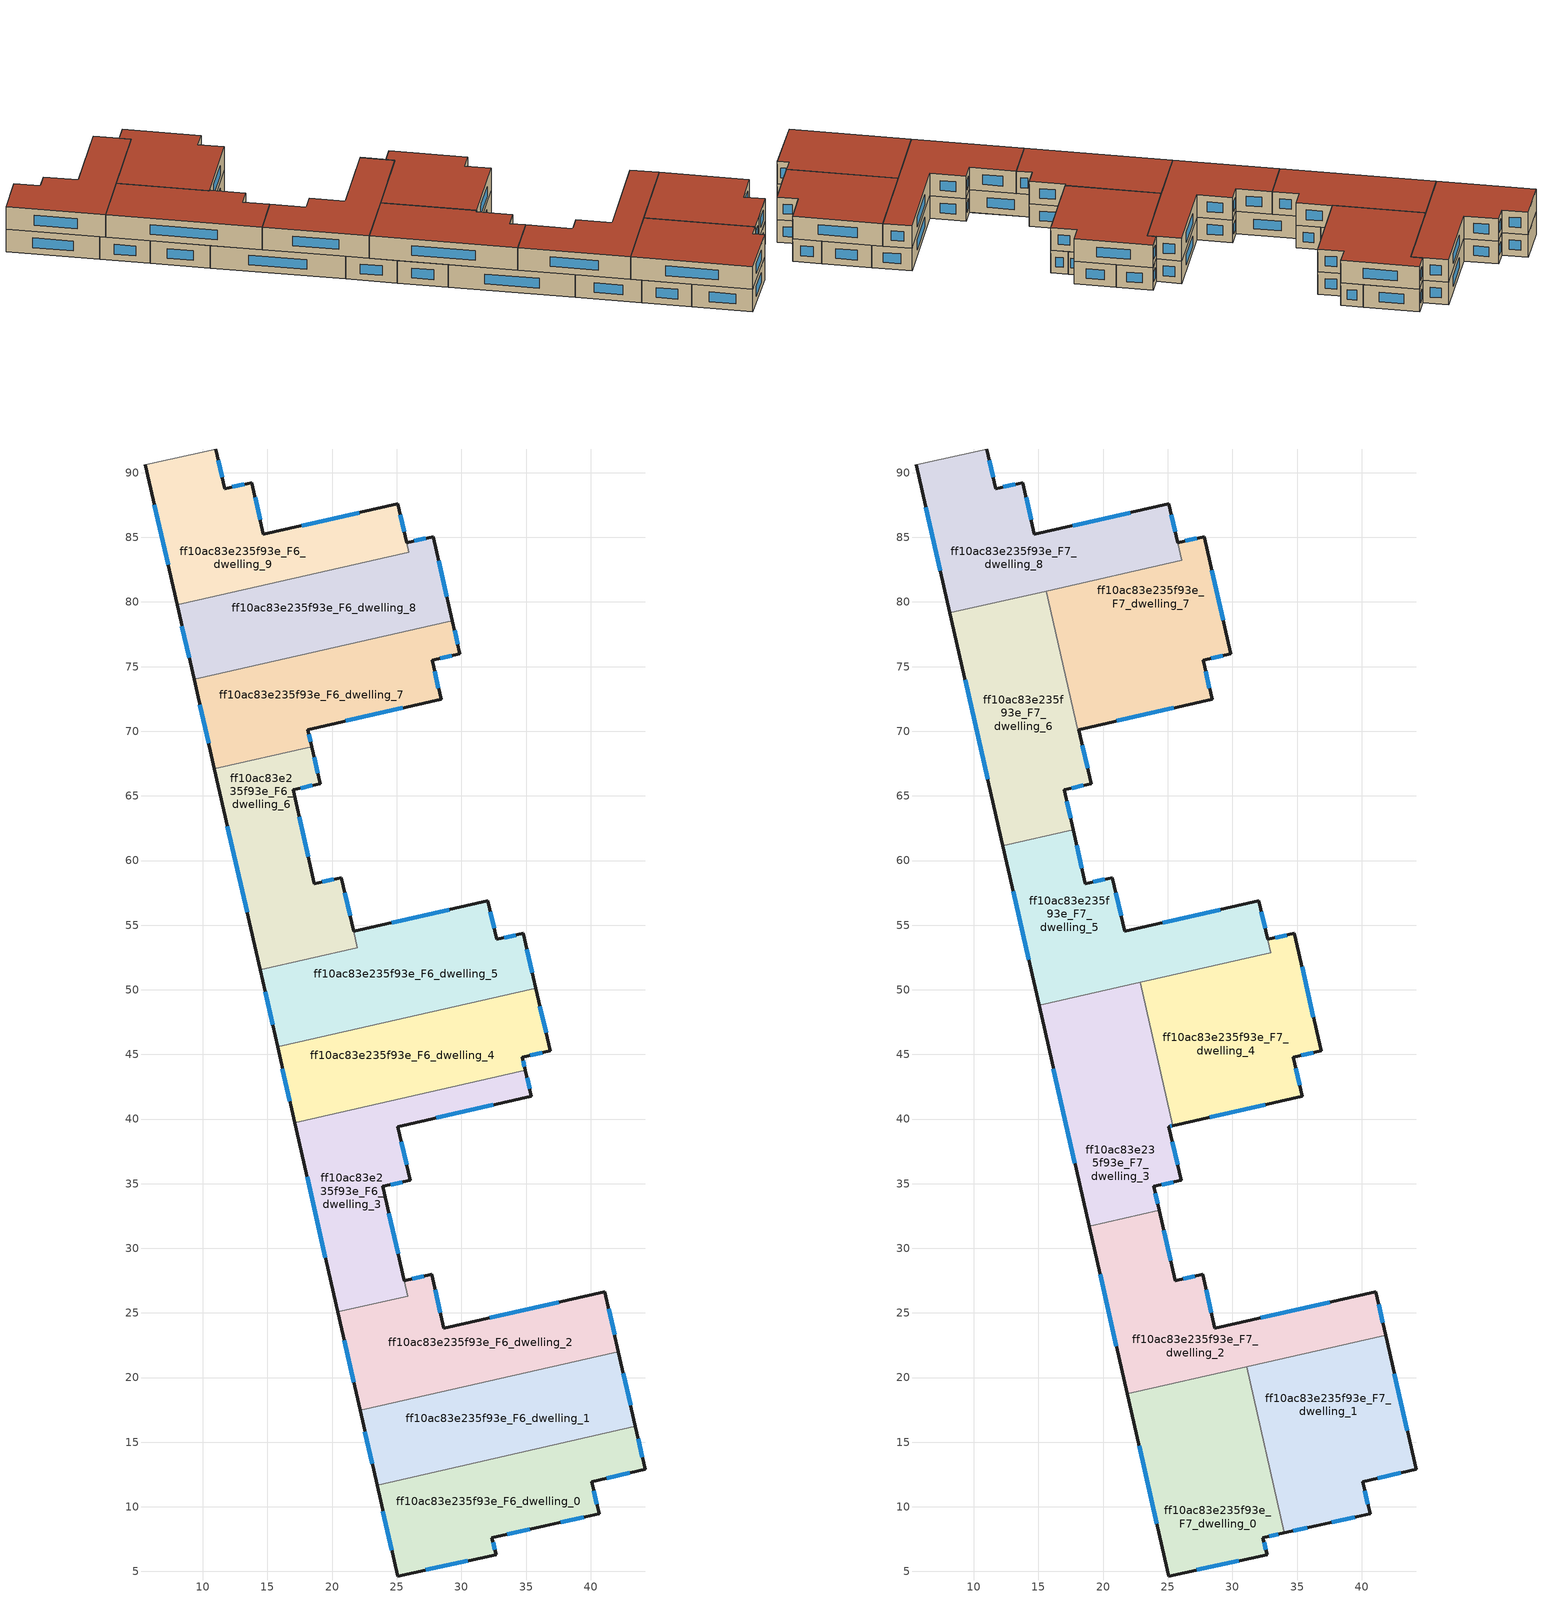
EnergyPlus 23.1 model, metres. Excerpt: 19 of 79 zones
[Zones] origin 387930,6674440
ff10ac83e235f93e_F6_dwelling_0
 floor to ff10ac83e235f93e_F5_dwelling_0 (EU_floor_Construction): 43.46,16.22 44.22,12.91 40.09,11.95 40.65,9.48 36.48,8.54 32.37,7.62 32.68,6.3 25.07,4.65 23.48,11.68 z18
 wall outside (EU_wall_Construction): 23.48,11.68 25.07,4.65 32.68,6.3 32.37,7.62 36.48,8.54 40.65,9.48 40.09,11.95 44.22,12.91 43.46,16.22 z18:21
 wall to ff10ac83e235f93e_F6_dwelling_1 (EU_wall_Construction): 43.46,16.22 23.48,11.68 z18:21
 window (EU_Window_Construction): 37.67,8.81 39.46,9.21 / 33.54,7.88 35.3,8.28 / 32.59,6.68 32.46,7.25 / 27.25,5.12 30.51,5.83 / 23.93,9.68 24.62,6.66 / 44,13.86 43.68,15.28 / 41.27,12.22 43.04,12.63 / 40.49,10.19 40.25,11.24 z18.86:20.14
ff10ac83e235f93e_F6_dwelling_1
 floor to ff10ac83e235f93e_F5_dwelling_1 (EU_floor_Construction): 42.15,21.99 43.46,16.22 23.48,11.68 22.17,17.46 z18
 wall outside (EU_wall_Construction): 43.46,16.22 42.15,21.99 / 22.17,17.46 23.48,11.68 z18:21
 wall to ff10ac83e235f93e_F6_dwelling_2 (EU_wall_Construction): 42.15,21.99 22.17,17.46 z18:21
 window (EU_Window_Construction): 43.09,17.87 42.53,20.35 / 22.54,15.81 23.1,13.33 z18.86:20.14
ff10ac83e235f93e_F6_dwelling_2
 floor to ff10ac83e235f93e_F5_dwelling_2 (EU_floor_Construction): 41.1,26.64 42.15,21.99 22.17,17.46 20.43,25.08 25.85,26.31 25.58,27.5 27.7,27.98 28.64,23.82 z18
 wall outside (EU_wall_Construction): 20.43,25.08 22.17,17.46 / 42.15,21.99 41.1,26.64 28.64,23.82 27.7,27.98 25.58,27.5 z18:21
 wall to ff10ac83e235f93e_F6_dwelling_3 (EU_wall_Construction): 25.58,27.5 25.85,26.31 20.43,25.08 z18:21
 window (EU_Window_Construction): 20.93,22.9 21.67,19.63 / 27.09,27.85 26.18,27.64 / 28.37,25.01 27.97,26.79 / 37.54,25.84 32.2,24.62 / 41.85,23.32 41.4,25.32 z18.86:20.14
ff10ac83e235f93e_F6_dwelling_3
 floor to ff10ac83e235f93e_F5_dwelling_3 (EU_floor_Construction): 34.95,43.76 35.41,41.77 25.1,39.42 26.04,35.26 23.93,34.79 25.85,26.31 20.43,25.08 17.11,39.71 z18
 wall outside (EU_wall_Construction): 17.11,39.71 20.43,25.08 / 25.58,27.51 23.93,34.79 26.04,35.26 25.1,39.42 35.41,41.77 34.95,43.76 z18:21
 wall to ff10ac83e235f93e_F6_dwelling_4 (EU_wall_Construction): 34.95,43.76 17.11,39.71 z18:21
 window (EU_Window_Construction): 18.06,35.53 19.49,29.26 / 35.28,42.33 35.08,43.19 / 28.04,40.09 32.46,41.1 / 25.77,36.45 25.37,38.24 / 24.53,34.92 25.44,35.13 / 25.11,29.59 24.4,32.71 z18.86:20.14
ff10ac83e235f93e_F6_dwelling_4
 floor to ff10ac83e235f93e_F5_dwelling_4 (EU_floor_Construction): 35.76,50.13 36.86,45.28 34.71,44.79 34.95,43.76 17.11,39.71 15.78,45.59 z18
 wall outside (EU_wall_Construction): 15.78,45.59 17.11,39.71 / 34.95,43.76 34.71,44.79 36.86,45.28 35.76,50.13 z18:21
 wall to ff10ac83e235f93e_F6_dwelling_5 (EU_wall_Construction): 35.76,50.13 15.78,45.59 z18:21
 window (EU_Window_Construction): 16.16,43.91 16.73,41.39 / 36.55,46.66 36.08,48.74 / 35.33,44.93 36.25,45.14 / 34.88,44.05 34.78,44.49 z18.86:20.14
ff10ac83e235f93e_F6_dwelling_5
 floor to ff10ac83e235f93e_F5_dwelling_5 (EU_floor_Construction): 34.8,54.37 35.76,50.13 15.78,45.59 14.43,51.53 21.96,53.25 21.67,54.53 32.04,56.88 32.72,53.9 z18
 wall outside (EU_wall_Construction): 14.43,51.53 15.78,45.59 / 35.76,50.13 34.8,54.37 32.72,53.9 32.04,56.88 21.67,54.53 z18:21
 wall to ff10ac83e235f93e_F6_dwelling_6 (EU_wall_Construction): 21.67,54.53 21.96,53.25 / 21.95,53.24 14.43,51.53 z18:21
 window (EU_Window_Construction): 14.81,49.83 15.39,47.29 / 29.08,56.21 24.63,55.2 / 32.53,54.75 32.24,56.03 / 34.21,54.23 33.31,54.04 / 35.49,51.34 35.08,53.16 z18.86:20.14
ff10ac83e235f93e_F6_dwelling_6
 floor to ff10ac83e235f93e_F5_dwelling_6 (EU_floor_Construction): 18.42,68.81 19.07,65.94 16.98,65.47 18.62,58.21 20.72,58.68 21.95,53.24 14.43,51.53 10.89,67.1 z18
 wall outside (EU_wall_Construction): 10.89,67.1 14.43,51.53 / 21.67,54.53 20.72,58.68 18.62,58.21 16.98,65.47 19.07,65.94 18.42,68.81 z18:21
 wall to ff10ac83e235f93e_F6_dwelling_7 (EU_wall_Construction): 18.42,68.81 10.89,67.1 z18:21
 window (EU_Window_Construction): 11.9,62.65 13.42,55.98 / 18.89,66.76 18.61,67.99 / 17.58,65.6 18.48,65.8 / 18.16,60.28 17.45,63.39 / 20.12,58.55 19.22,58.34 / 21.4,55.72 20.99,57.5 z18.86:20.14
ff10ac83e235f93e_F6_dwelling_7
 floor to ff10ac83e235f93e_F5_dwelling_7 (EU_floor_Construction): 29.31,78.56 29.89,75.99 27.73,75.5 28.42,72.47 18.12,70.13 18.42,68.81 10.89,67.1 9.32,74.02 z18
 wall outside (EU_wall_Construction): 18.42,68.81 18.12,70.13 28.42,72.47 27.73,75.5 29.89,75.99 29.31,78.56 / 9.32,74.02 10.89,67.1 z18:21
 wall to ff10ac83e235f93e_F6_dwelling_8 (EU_wall_Construction): 29.31,78.56 9.32,74.02 z18:21
 window (EU_Window_Construction): 21.07,70.8 25.48,71.81 / 18.34,69.19 18.21,69.76 / 9.77,72.04 10.44,69.08 / 29.72,76.72 29.47,77.82 / 28.35,75.64 29.27,75.85 / 28.23,73.34 27.93,74.64 z18.86:20.14
ff10ac83e235f93e_F6_dwelling_8
 floor to ff10ac83e235f93e_F5_dwelling_8 (EU_floor_Construction): 27.83,85.05 29.31,78.56 9.32,74.02 8.01,79.79 25.93,83.86 25.77,84.59 z18
 wall outside (EU_wall_Construction): 29.31,78.56 27.83,85.05 25.77,84.59 / 8.01,79.79 9.32,74.02 z18:21
 wall to ff10ac83e235f93e_F6_dwelling_9 (EU_wall_Construction): 25.77,84.59 25.93,83.86 8.01,79.79 z18:21
 window (EU_Window_Construction): 27.24,84.92 26.36,84.72 / 28.88,80.42 28.25,83.2 / 8.38,78.14 8.94,75.67 z18.86:20.14
ff10ac83e235f93e_F6_dwelling_9
 floor to ff10ac83e235f93e_F5_dwelling_9 (EU_floor_Construction): 25.09,87.6 25.92,83.86 8.01,79.79 5.55,90.6 10.99,91.84 11.69,88.78 13.78,89.24 14.69,85.24 z18
 wall outside (EU_wall_Construction): 5.55,90.6 8.01,79.79 / 25.76,84.6 25.09,87.6 14.69,85.24 13.78,89.24 11.69,88.78 10.99,91.84 z18:21
 wall adiabatic (EU_wall_Construction): 10.99,91.84 5.55,90.6 z18:21
 window (EU_Window_Construction): 6.26,87.51 7.31,82.88 / 11.49,89.65 11.19,90.96 / 13.18,89.11 12.29,88.91 / 14.43,86.38 14.04,88.1 / 22.12,86.92 17.66,85.91 / 25.57,85.45 25.28,86.74 z18.86:20.14
ff10ac83e235f93e_F7_dwelling_0
 floor to ff10ac83e235f93e_F6_dwelling_0 (EU_floor_Construction): 32.7,13.78 34.01,7.99 32.37,7.62 32.68,6.3 25.07,4.65 23.48,11.68 z21
 floor to ff10ac83e235f93e_F6_dwelling_1 (EU_floor_Construction): 31.39,19.55 32.7,13.78 23.48,11.68 22.17,17.46 z21
 floor to ff10ac83e235f93e_F6_dwelling_2 (EU_floor_Construction): 31.1,20.83 31.39,19.55 22.17,17.46 21.88,18.74 z21
 wall outside (EU_wall_Construction): 21.88,18.74 25.07,4.65 32.68,6.3 32.37,7.62 34.01,7.99 z21:24
 wall to ff10ac83e235f93e_F7_dwelling_1 (EU_wall_Construction): 34.01,7.99 31.09,20.83 z21:24
 wall to ff10ac83e235f93e_F7_dwelling_2 (EU_wall_Construction): 31.09,20.83 21.88,18.74 z21:24
 window (EU_Window_Construction): 32.84,7.73 33.54,7.88 / 32.59,6.68 32.46,7.25 / 27.25,5.12 30.51,5.83 / 22.79,14.71 24.16,8.68 z21.86:23.14
 roof outside (EU_roof_Construction): 32.68,6.3 32.37,7.62 34.01,7.99 31.09,20.83 21.88,18.74 25.07,4.65 z24
ff10ac83e235f93e_F7_dwelling_1
 floor to ff10ac83e235f93e_F6_dwelling_1 (EU_floor_Construction): 42.15,21.99 43.46,16.22 32.7,13.78 31.39,19.55 z21
 floor to ff10ac83e235f93e_F6_dwelling_0 (EU_floor_Construction): 43.46,16.22 44.22,12.91 40.09,11.95 40.65,9.48 36.48,8.54 34.01,7.99 32.7,13.78 z21
 floor to ff10ac83e235f93e_F6_dwelling_2 (EU_floor_Construction): 41.86,23.28 42.15,21.99 31.39,19.55 31.1,20.83 z21
 wall outside (EU_wall_Construction): 34.01,7.99 36.48,8.54 40.65,9.48 40.09,11.95 44.22,12.91 41.86,23.28 z21:24
 wall to ff10ac83e235f93e_F7_dwelling_2 (EU_wall_Construction): 41.86,23.28 31.1,20.83 z21:24
 window (EU_Window_Construction): 41.27,12.22 43.04,12.63 / 40.49,10.19 40.25,11.24 / 37.67,8.81 39.46,9.21 / 34.72,8.15 35.77,8.38 / 43.54,15.87 42.53,20.31 z21.86:23.14
 roof outside (EU_roof_Construction): 40.65,9.48 40.09,11.95 44.22,12.91 41.86,23.28 31.09,20.83 34.01,7.99 36.48,8.54 z24
ff10ac83e235f93e_F7_dwelling_2
 floor to ff10ac83e235f93e_F6_dwelling_2 (EU_floor_Construction): 41.1,26.64 41.86,23.28 21.88,18.74 20.44,25.08 25.85,26.31 25.58,27.5 27.7,27.98 28.64,23.82 z21
 floor to ff10ac83e235f93e_F6_dwelling_3 (EU_floor_Construction): 24.35,32.94 25.85,26.31 20.44,25.08 18.93,31.71 z21
 wall outside (EU_wall_Construction): 41.86,23.28 41.1,26.64 28.64,23.82 27.7,27.98 25.58,27.5 24.35,32.94 / 18.93,31.71 21.88,18.74 z21:24
 wall to ff10ac83e235f93e_F7_dwelling_3 (EU_wall_Construction): 24.35,32.94 18.93,31.71 z21:24
 window (EU_Window_Construction): 37.54,25.84 32.2,24.62 / 41.64,24.24 41.31,25.68 / 19.77,28 21.03,22.44 / 25.23,29.06 24.7,31.38 / 27.09,27.85 26.18,27.64 / 28.37,25.01 27.97,26.79 z21.86:23.14
 roof outside (EU_roof_Construction): 41.86,23.28 41.1,26.64 28.64,23.82 27.7,27.98 25.58,27.5 24.35,32.94 18.93,31.71 21.88,18.74 z24
ff10ac83e235f93e_F7_dwelling_3
 floor to ff10ac83e235f93e_F6_dwelling_3 (EU_floor_Construction): 24.95,41.49 25.4,39.49 25.1,39.42 26.04,35.26 23.93,34.79 24.35,32.94 18.93,31.71 17.11,39.71 z21
 floor to ff10ac83e235f93e_F6_dwelling_4 (EU_floor_Construction): 23.61,47.37 24.95,41.49 17.11,39.71 15.78,45.59 z21
 floor to ff10ac83e235f93e_F6_dwelling_5 (EU_floor_Construction): 22.88,50.57 23.61,47.37 15.78,45.59 15.05,48.79 z21
 wall outside (EU_wall_Construction): 24.35,32.94 23.93,34.79 26.04,35.26 25.1,39.42 25.4,39.49 / 15.05,48.79 18.93,31.71 z21:24
 wall to ff10ac83e235f93e_F7_dwelling_4 (EU_wall_Construction): 25.4,39.49 22.88,50.57 z21:24
 wall to ff10ac83e235f93e_F7_dwelling_5 (EU_wall_Construction): 22.88,50.57 15.05,48.79 z21:24
 window (EU_Window_Construction): 25.18,39.44 25.31,39.47 / 25.77,36.45 25.37,38.24 / 24.53,34.92 25.44,35.13 / 24.23,33.47 24.05,34.26 / 16.16,43.91 17.82,36.59 z21.86:23.14
 roof outside (EU_roof_Construction): 24.35,32.94 23.93,34.79 26.04,35.26 25.1,39.42 25.4,39.49 22.88,50.57 15.05,48.79 18.93,31.71 z24
ff10ac83e235f93e_F7_dwelling_4
 floor to ff10ac83e235f93e_F6_dwelling_4 (EU_floor_Construction): 35.76,50.13 36.86,45.28 34.71,44.79 34.95,43.76 24.95,41.49 23.61,47.37 z21
 floor to ff10ac83e235f93e_F6_dwelling_3 (EU_floor_Construction): 34.95,43.76 35.41,41.77 25.4,39.49 24.95,41.49 z21
 floor to ff10ac83e235f93e_F6_dwelling_5 (EU_floor_Construction): 34.8,54.37 35.76,50.13 23.61,47.37 22.88,50.57 32.95,52.86 32.39,55.32 32.72,53.9 z21
 wall outside (EU_wall_Construction): 25.4,39.49 35.41,41.77 34.71,44.79 36.86,45.28 34.8,54.37 32.72,53.9 32.04,56.88 z21:24
 wall to ff10ac83e235f93e_F7_dwelling_5 (EU_wall_Construction): 32.04,56.88 32.95,52.86 22.88,50.57 z21:24
 window (EU_Window_Construction): 35.21,42.63 34.91,43.93 / 28.26,40.14 32.55,41.12 / 32.53,54.75 32.24,56.03 / 34.21,54.23 33.31,54.04 / 36.27,47.87 35.39,51.77 / 35.33,44.93 36.25,45.14 z21.86:23.14
 roof outside (EU_roof_Construction): 35.41,41.77 34.71,44.79 36.86,45.28 34.8,54.37 32.72,53.9 32.04,56.88 32.95,52.86 22.88,50.57 25.4,39.49 z24
ff10ac83e235f93e_F7_dwelling_5
 floor to ff10ac83e235f93e_F6_dwelling_5 (EU_floor_Construction): 32.04,56.88 32.95,52.86 15.05,48.79 14.43,51.53 21.96,53.25 21.67,54.53 z21
 floor to ff10ac83e235f93e_F6_dwelling_6 (EU_floor_Construction): 20.72,58.68 21.95,53.24 14.43,51.53 12.25,61.13 17.68,62.37 18.62,58.21 z21
 wall outside (EU_wall_Construction): 12.25,61.13 15.05,48.79 / 32.04,56.88 21.67,54.53 20.72,58.68 18.62,58.21 17.68,62.37 z21:24
 wall to ff10ac83e235f93e_F7_dwelling_6 (EU_wall_Construction): 17.68,62.37 12.25,61.13 z21:24
 window (EU_Window_Construction): 13.05,57.61 14.25,52.32 / 18.36,59.4 17.95,61.18 / 20.12,58.55 19.22,58.34 / 21.4,55.71 20.99,57.5 / 29.07,56.21 24.63,55.2 z21.86:23.14
 roof outside (EU_roof_Construction): 32.95,52.86 32.04,56.88 21.67,54.53 20.72,58.68 18.62,58.21 17.68,62.37 12.25,61.13 15.05,48.79 z24
ff10ac83e235f93e_F7_dwelling_6
 floor to ff10ac83e235f93e_F6_dwelling_6 (EU_floor_Construction): 18.42,68.81 19.07,65.94 16.98,65.47 17.68,62.37 12.25,61.13 10.89,67.1 z21
 floor to ff10ac83e235f93e_F6_dwelling_7 (EU_floor_Construction): 16.78,75.72 18.05,70.12 18.12,70.13 18.42,68.81 10.89,67.1 9.32,74.02 z21
 floor to ff10ac83e235f93e_F6_dwelling_8 (EU_floor_Construction): 15.61,80.84 16.78,75.72 9.32,74.02 8.16,79.15 z21
 wall outside (EU_wall_Construction): 17.68,62.37 16.98,65.47 19.07,65.94 18.12,70.13 / 8.16,79.15 12.25,61.13 z21:24
 wall to ff10ac83e235f93e_F7_dwelling_7 (EU_wall_Construction): 18.12,70.13 18.05,70.12 15.61,80.84 z21:24
 wall to ff10ac83e235f93e_F7_dwelling_8 (EU_wall_Construction): 15.61,80.84 8.16,79.15 z21:24
 window (EU_Window_Construction): 17.58,65.6 18.48,65.8 / 17.48,63.25 17.18,64.58 / 9.32,74 11.08,66.28 / 18.8,67.14 18.39,68.94 z21.86:23.14
 roof outside (EU_roof_Construction): 17.68,62.37 16.98,65.47 19.07,65.94 18.12,70.13 18.05,70.12 15.61,80.84 8.16,79.15 12.25,61.13 z24
ff10ac83e235f93e_F7_dwelling_7
 floor to ff10ac83e235f93e_F6_dwelling_7 (EU_floor_Construction): 29.31,78.56 29.89,75.99 27.73,75.5 28.42,72.47 18.12,70.13 18.05,70.12 16.78,75.72 z21
 floor to ff10ac83e235f93e_F6_dwelling_8 (EU_floor_Construction): 27.83,85.05 29.31,78.56 16.78,75.72 15.61,80.84 26.07,83.22 25.77,84.59 z21
 wall outside (EU_wall_Construction): 18.13,70.13 28.42,72.47 27.73,75.5 29.89,75.99 27.83,85.05 25.77,84.59 z21:24
 wall to ff10ac83e235f93e_F7_dwelling_8 (EU_wall_Construction): 25.77,84.59 26.07,83.22 15.61,80.84 z21:24
 window (EU_Window_Construction): 27.24,84.92 26.36,84.72 / 29.3,78.58 28.42,82.46 / 28.35,75.64 29.27,75.85 / 28.23,73.34 27.93,74.64 / 21.07,70.8 25.48,71.81 z21.86:23.14
 roof outside (EU_roof_Construction): 28.42,72.47 27.73,75.5 29.89,75.99 27.83,85.05 25.77,84.59 26.07,83.22 15.61,80.84 18.05,70.12 18.12,70.13 z24
ff10ac83e235f93e_F7_dwelling_8
 floor to ff10ac83e235f93e_F6_dwelling_8 (EU_floor_Construction): 25.93,83.86 26.07,83.22 8.16,79.15 8.01,79.79 z21
 floor to ff10ac83e235f93e_F6_dwelling_9 (EU_floor_Construction): 25.09,87.6 25.92,83.86 8.01,79.79 5.55,90.6 10.99,91.84 11.69,88.78 13.78,89.24 14.69,85.24 z21
 wall outside (EU_wall_Construction): 5.55,90.6 8.16,79.15 / 25.76,84.6 25.09,87.6 14.69,85.24 13.78,89.24 11.69,88.78 10.99,91.84 z21:24
 wall adiabatic (EU_wall_Construction): 10.99,91.84 5.55,90.6 z21:24
 window (EU_Window_Construction): 6.3,87.33 7.41,82.42 / 11.49,89.65 11.19,90.96 / 13.18,89.11 12.29,88.91 / 14.43,86.38 14.04,88.1 / 22.12,86.92 17.66,85.91 / 25.57,85.45 25.28,86.74 z21.86:23.14
 roof outside (EU_roof_Construction): 26.07,83.22 25.09,87.6 14.69,85.24 13.78,89.24 11.69,88.78 10.99,91.84 5.55,90.6 8.16,79.15 z24
[Building]
EU S2 Campaign: North Axis=0; Terrain=City; Solar Distribution=FullExterior
[Site:Location]
Helsinki-Vantaa.AP: Latitude=60.317; Longitude=24.963; Time Zone=2; Elevation=54.6
[SizingPeriod:WeatherFileDays]
AnnualSizingPeriod: Begin Month=1; Begin Day of Month=1; End Month=12; End Day of Month=31; Day of Week for Start Day=Monday; Use Weather File Daylight Saving Period=No; Use Weather File Rain and Snow Indicators=No
[MATERIAL]
EU_InternalMass_Material: Roughness=MediumRough; Thickness=0.1; Conductivity=1; Density=1800; Specific Heat=900; Thermal Absorptance=0.9; Solar Absorptance=0.7; Visible Absorptance=0.7
[MATERIAL:NOMASS] Roughness=MediumRough; Thermal Absorptance=0.9; Solar Absorptance=0.7; Visible Absorptance=0.7
Name | Thermal Resistance
EU_wall_NoMass | 5.91765
EU_roof_NoMass | 11.1778
EU_floor_NoMass | 6.2875
[WINDOWMATERIAL:SIMPLEGLAZINGSYSTEM]
EU_Window_SimpleGlazing: UFactor=0.994035; Solar Heat Gain Coefficient=0.7; Visible Transmittance=0.7
[CONSTRUCTION]
EU_wall_Construction: EU_wall_NoMass
EU_roof_Construction: EU_roof_NoMass
EU_floor_Construction: EU_floor_NoMass
EU_Window_Construction: EU_Window_SimpleGlazing
EU_InternalMass_Construction: EU_InternalMass_Material
[ZONE] Type=1; Multiplier=1; Ceiling Height=autocalculate; Floor Area=autocalculate; Part of Total Floor Area=Yes
Name | Volume
ff10ac83e235f93e_F6_dwelling_0 | 363.781
ff10ac83e235f93e_F7_dwelling_0 | 404.221
ff10ac83e235f93e_F6_dwelling_1 | 363.794
ff10ac83e235f93e_F7_dwelling_1 | 404.254
ff10ac83e235f93e_F6_dwelling_2 | 371.778
ff10ac83e235f93e_F7_dwelling_2 | 404.177
ff10ac83e235f93e_F6_dwelling_3 | 355.768
ff10ac83e235f93e_F7_dwelling_3 | 404.21
ff10ac83e235f93e_F6_dwelling_4 | 363.783
ff10ac83e235f93e_F7_dwelling_4 | 411.104
ff10ac83e235f93e_F6_dwelling_5 | 405.74
ff10ac83e235f93e_F7_dwelling_5 | 397.336
ff10ac83e235f93e_F6_dwelling_6 | 321.835
ff10ac83e235f93e_F7_dwelling_6 | 405.13
ff10ac83e235f93e_F6_dwelling_7 | 363.839
ff10ac83e235f93e_F7_dwelling_7 | 412.199
ff10ac83e235f93e_F6_dwelling_8 | 368.493
ff10ac83e235f93e_F7_dwelling_8 | 395.303
ff10ac83e235f93e_F6_dwelling_9 | 359.047
[INTERNALMASS] Construction=EU_InternalMass_Construction
Name | Zone or ZoneList | Surface Area
ff10ac83e235f93e_F6_dwelling_0_EU_InternalMass | ff10ac83e235f93e_F6_dwelling_0 | 121.261
ff10ac83e235f93e_F6_dwelling_1_EU_InternalMass | ff10ac83e235f93e_F6_dwelling_1 | 121.265
ff10ac83e235f93e_F6_dwelling_2_EU_InternalMass | ff10ac83e235f93e_F6_dwelling_2 | 123.925
ff10ac83e235f93e_F6_dwelling_3_EU_InternalMass | ff10ac83e235f93e_F6_dwelling_3 | 118.613
ff10ac83e235f93e_F6_dwelling_4_EU_InternalMass | ff10ac83e235f93e_F6_dwelling_4 | 121.261
ff10ac83e235f93e_F6_dwelling_5_EU_InternalMass | ff10ac83e235f93e_F6_dwelling_5 | 135.247
ff10ac83e235f93e_F6_dwelling_6_EU_InternalMass | ff10ac83e235f93e_F6_dwelling_6 | 107.293
ff10ac83e235f93e_F6_dwelling_7_EU_InternalMass | ff10ac83e235f93e_F6_dwelling_7 | 121.28
ff10ac83e235f93e_F6_dwelling_8_EU_InternalMass | ff10ac83e235f93e_F6_dwelling_8 | 122.83
ff10ac83e235f93e_F6_dwelling_9_EU_InternalMass | ff10ac83e235f93e_F6_dwelling_9 | 119.692
ff10ac83e235f93e_F7_dwelling_0_EU_InternalMass | ff10ac83e235f93e_F7_dwelling_0 | 134.741
ff10ac83e235f93e_F7_dwelling_1_EU_InternalMass | ff10ac83e235f93e_F7_dwelling_1 | 134.752
ff10ac83e235f93e_F7_dwelling_2_EU_InternalMass | ff10ac83e235f93e_F7_dwelling_2 | 134.726
ff10ac83e235f93e_F7_dwelling_3_EU_InternalMass | ff10ac83e235f93e_F7_dwelling_3 | 134.737
ff10ac83e235f93e_F7_dwelling_4_EU_InternalMass | ff10ac83e235f93e_F7_dwelling_4 | 137.043
ff10ac83e235f93e_F7_dwelling_5_EU_InternalMass | ff10ac83e235f93e_F7_dwelling_5 | 132.446
ff10ac83e235f93e_F7_dwelling_6_EU_InternalMass | ff10ac83e235f93e_F7_dwelling_6 | 135.043
ff10ac83e235f93e_F7_dwelling_7_EU_InternalMass | ff10ac83e235f93e_F7_dwelling_7 | 137.399
ff10ac83e235f93e_F7_dwelling_8_EU_InternalMass | ff10ac83e235f93e_F7_dwelling_8 | 131.775
[OTHEREQUIPMENT] Fuel Type=Electricity; Design Level Calculation Method=Watts/Area; Power per Zone Floor Area=1; Fraction Latent=0; Fraction Radiant=0; Fraction Lost=0; Carbon Dioxide Generation Rate=0; EndUse Subcategory=EU_Step8_InternalGains
Name | Zone or ZoneList or Space or SpaceList | Schedule
EU_Step8_InternalGain_ff10ac83e235f93e_F6_dwelling_0_f000 | ff10ac83e235f93e_F6_dwelling_0 | EU_Step8_GainSchedule_ff10ac83e235f93e_F6_dwelling_0_f000
EU_Step8_InternalGain_ff10ac83e235f93e_F6_dwelling_1_f000 | ff10ac83e235f93e_F6_dwelling_1 | EU_Step8_GainSchedule_ff10ac83e235f93e_F6_dwelling_1_f000
EU_Step8_InternalGain_ff10ac83e235f93e_F6_dwelling_2_f000 | ff10ac83e235f93e_F6_dwelling_2 | EU_Step8_GainSchedule_ff10ac83e235f93e_F6_dwelling_2_f000
EU_Step8_InternalGain_ff10ac83e235f93e_F6_dwelling_3_f000 | ff10ac83e235f93e_F6_dwelling_3 | EU_Step8_GainSchedule_ff10ac83e235f93e_F6_dwelling_3_f000
EU_Step8_InternalGain_ff10ac83e235f93e_F6_dwelling_4_f000 | ff10ac83e235f93e_F6_dwelling_4 | EU_Step8_GainSchedule_ff10ac83e235f93e_F6_dwelling_4_f000
EU_Step8_InternalGain_ff10ac83e235f93e_F6_dwelling_5_f000 | ff10ac83e235f93e_F6_dwelling_5 | EU_Step8_GainSchedule_ff10ac83e235f93e_F6_dwelling_5_f000
EU_Step8_InternalGain_ff10ac83e235f93e_F6_dwelling_6_f000 | ff10ac83e235f93e_F6_dwelling_6 | EU_Step8_GainSchedule_ff10ac83e235f93e_F6_dwelling_6_f000
EU_Step8_InternalGain_ff10ac83e235f93e_F6_dwelling_7_f000 | ff10ac83e235f93e_F6_dwelling_7 | EU_Step8_GainSchedule_ff10ac83e235f93e_F6_dwelling_7_f000
EU_Step8_InternalGain_ff10ac83e235f93e_F6_dwelling_8_f000 | ff10ac83e235f93e_F6_dwelling_8 | EU_Step8_GainSchedule_ff10ac83e235f93e_F6_dwelling_8_f000
EU_Step8_InternalGain_ff10ac83e235f93e_F6_dwelling_9_f000 | ff10ac83e235f93e_F6_dwelling_9 | EU_Step8_GainSchedule_ff10ac83e235f93e_F6_dwelling_9_f000
EU_Step8_InternalGain_ff10ac83e235f93e_F7_dwelling_0_f000 | ff10ac83e235f93e_F7_dwelling_0 | EU_Step8_GainSchedule_ff10ac83e235f93e_F7_dwelling_0_f000
EU_Step8_InternalGain_ff10ac83e235f93e_F7_dwelling_1_f000 | ff10ac83e235f93e_F7_dwelling_1 | EU_Step8_GainSchedule_ff10ac83e235f93e_F7_dwelling_1_f000
EU_Step8_InternalGain_ff10ac83e235f93e_F7_dwelling_2_f000 | ff10ac83e235f93e_F7_dwelling_2 | EU_Step8_GainSchedule_ff10ac83e235f93e_F7_dwelling_2_f000
EU_Step8_InternalGain_ff10ac83e235f93e_F7_dwelling_3_f000 | ff10ac83e235f93e_F7_dwelling_3 | EU_Step8_GainSchedule_ff10ac83e235f93e_F7_dwelling_3_f000
EU_Step8_InternalGain_ff10ac83e235f93e_F7_dwelling_4_f000 | ff10ac83e235f93e_F7_dwelling_4 | EU_Step8_GainSchedule_ff10ac83e235f93e_F7_dwelling_4_f000
EU_Step8_InternalGain_ff10ac83e235f93e_F7_dwelling_5_f000 | ff10ac83e235f93e_F7_dwelling_5 | EU_Step8_GainSchedule_ff10ac83e235f93e_F7_dwelling_5_f000
EU_Step8_InternalGain_ff10ac83e235f93e_F7_dwelling_6_f000 | ff10ac83e235f93e_F7_dwelling_6 | EU_Step8_GainSchedule_ff10ac83e235f93e_F7_dwelling_6_f000
EU_Step8_InternalGain_ff10ac83e235f93e_F7_dwelling_7_f000 | ff10ac83e235f93e_F7_dwelling_7 | EU_Step8_GainSchedule_ff10ac83e235f93e_F7_dwelling_7_f000
EU_Step8_InternalGain_ff10ac83e235f93e_F7_dwelling_8_f000 | ff10ac83e235f93e_F7_dwelling_8 | EU_Step8_GainSchedule_ff10ac83e235f93e_F7_dwelling_8_f000
[ZONEVENTILATION:DESIGNFLOWRATE] Schedule=EU_AlwaysOn; Design Flow Rate Calculation Method=AirChanges/Hour; Air Changes per Hour=0.596421; Ventilation Type=Natural; Fan Pressure Rise=0; Fan Total Efficiency=1; Constant Term Coefficient=1; Temperature Term Coefficient=0; Velocity Term Coefficient=0; Velocity Squared Term Coefficient=0; Minimum Indoor Temperature=-100; Maximum Indoor Temperature=100; Delta Temperature=-100; Minimum Outdoor Temperature=-100; Maximum Outdoor Temperature=100; Maximum Wind Speed=40
Name | Zone or ZoneList or Space or SpaceList
EU_ConstantAir_ff10ac83e235f93e_F6_dwelling_0 | ff10ac83e235f93e_F6_dwelling_0
EU_ConstantAir_ff10ac83e235f93e_F6_dwelling_1 | ff10ac83e235f93e_F6_dwelling_1
EU_ConstantAir_ff10ac83e235f93e_F6_dwelling_2 | ff10ac83e235f93e_F6_dwelling_2
EU_ConstantAir_ff10ac83e235f93e_F6_dwelling_3 | ff10ac83e235f93e_F6_dwelling_3
EU_ConstantAir_ff10ac83e235f93e_F6_dwelling_4 | ff10ac83e235f93e_F6_dwelling_4
EU_ConstantAir_ff10ac83e235f93e_F6_dwelling_5 | ff10ac83e235f93e_F6_dwelling_5
EU_ConstantAir_ff10ac83e235f93e_F6_dwelling_6 | ff10ac83e235f93e_F6_dwelling_6
EU_ConstantAir_ff10ac83e235f93e_F6_dwelling_7 | ff10ac83e235f93e_F6_dwelling_7
EU_ConstantAir_ff10ac83e235f93e_F6_dwelling_8 | ff10ac83e235f93e_F6_dwelling_8
EU_ConstantAir_ff10ac83e235f93e_F6_dwelling_9 | ff10ac83e235f93e_F6_dwelling_9
EU_ConstantAir_ff10ac83e235f93e_F7_dwelling_0 | ff10ac83e235f93e_F7_dwelling_0
EU_ConstantAir_ff10ac83e235f93e_F7_dwelling_1 | ff10ac83e235f93e_F7_dwelling_1
EU_ConstantAir_ff10ac83e235f93e_F7_dwelling_2 | ff10ac83e235f93e_F7_dwelling_2
EU_ConstantAir_ff10ac83e235f93e_F7_dwelling_3 | ff10ac83e235f93e_F7_dwelling_3
EU_ConstantAir_ff10ac83e235f93e_F7_dwelling_4 | ff10ac83e235f93e_F7_dwelling_4
EU_ConstantAir_ff10ac83e235f93e_F7_dwelling_5 | ff10ac83e235f93e_F7_dwelling_5
EU_ConstantAir_ff10ac83e235f93e_F7_dwelling_6 | ff10ac83e235f93e_F7_dwelling_6
EU_ConstantAir_ff10ac83e235f93e_F7_dwelling_7 | ff10ac83e235f93e_F7_dwelling_7
EU_ConstantAir_ff10ac83e235f93e_F7_dwelling_8 | ff10ac83e235f93e_F7_dwelling_8
[HVACTEMPLATE:THERMOSTAT] Constant Heating Setpoint=20; Constant Cooling Setpoint=50
EU_HeatOnly_ff10ac83e235f93e_F0_dwelling_0; EU_HeatOnly_ff10ac83e235f93e_F0_dwelling_1; EU_HeatOnly_ff10ac83e235f93e_F0_dwelling_2; EU_HeatOnly_ff10ac83e235f93e_F0_dwelling_3; EU_HeatOnly_ff10ac83e235f93e_F0_dwelling_4; EU_HeatOnly_ff10ac83e235f93e_F0_dwelling_5; EU_HeatOnly_ff10ac83e235f93e_F0_dwelling_6; EU_HeatOnly_ff10ac83e235f93e_F0_dwelling_7; EU_HeatOnly_ff10ac83e235f93e_F0_dwelling_8; EU_HeatOnly_ff10ac83e235f93e_F0_dwelling_9; EU_HeatOnly_ff10ac83e235f93e_F1_dwelling_0; EU_HeatOnly_ff10ac83e235f93e_F1_dwelling_1; EU_HeatOnly_ff10ac83e235f93e_F1_dwelling_2; EU_HeatOnly_ff10ac83e235f93e_F1_dwelling_3; EU_HeatOnly_ff10ac83e235f93e_F1_dwelling_4; EU_HeatOnly_ff10ac83e235f93e_F1_dwelling_5; EU_HeatOnly_ff10ac83e235f93e_F1_dwelling_6; EU_HeatOnly_ff10ac83e235f93e_F1_dwelling_7; EU_HeatOnly_ff10ac83e235f93e_F1_dwelling_8; EU_HeatOnly_ff10ac83e235f93e_F1_dwelling_9; EU_HeatOnly_ff10ac83e235f93e_F2_dwelling_0; EU_HeatOnly_ff10ac83e235f93e_F2_dwelling_1; EU_HeatOnly_ff10ac83e235f93e_F2_dwelling_2; EU_HeatOnly_ff10ac83e235f93e_F2_dwelling_3; EU_HeatOnly_ff10ac83e235f93e_F2_dwelling_4; EU_HeatOnly_ff10ac83e235f93e_F2_dwelling_5; EU_HeatOnly_ff10ac83e235f93e_F2_dwelling_6; EU_HeatOnly_ff10ac83e235f93e_F2_dwelling_7; EU_HeatOnly_ff10ac83e235f93e_F2_dwelling_8; EU_HeatOnly_ff10ac83e235f93e_F2_dwelling_9; EU_HeatOnly_ff10ac83e235f93e_F3_dwelling_0; EU_HeatOnly_ff10ac83e235f93e_F3_dwelling_1; EU_HeatOnly_ff10ac83e235f93e_F3_dwelling_2; EU_HeatOnly_ff10ac83e235f93e_F3_dwelling_3; EU_HeatOnly_ff10ac83e235f93e_F3_dwelling_4; EU_HeatOnly_ff10ac83e235f93e_F3_dwelling_5; EU_HeatOnly_ff10ac83e235f93e_F3_dwelling_6; EU_HeatOnly_ff10ac83e235f93e_F3_dwelling_7; EU_HeatOnly_ff10ac83e235f93e_F3_dwelling_8; EU_HeatOnly_ff10ac83e235f93e_F3_dwelling_9; EU_HeatOnly_ff10ac83e235f93e_F4_dwelling_0; EU_HeatOnly_ff10ac83e235f93e_F4_dwelling_1; EU_HeatOnly_ff10ac83e235f93e_F4_dwelling_2; EU_HeatOnly_ff10ac83e235f93e_F4_dwelling_3; EU_HeatOnly_ff10ac83e235f93e_F4_dwelling_4; EU_HeatOnly_ff10ac83e235f93e_F4_dwelling_5; EU_HeatOnly_ff10ac83e235f93e_F4_dwelling_6; EU_HeatOnly_ff10ac83e235f93e_F4_dwelling_7; EU_HeatOnly_ff10ac83e235f93e_F4_dwelling_8; EU_HeatOnly_ff10ac83e235f93e_F4_dwelling_9; EU_HeatOnly_ff10ac83e235f93e_F5_dwelling_0; EU_HeatOnly_ff10ac83e235f93e_F5_dwelling_1; EU_HeatOnly_ff10ac83e235f93e_F5_dwelling_2; EU_HeatOnly_ff10ac83e235f93e_F5_dwelling_3; EU_HeatOnly_ff10ac83e235f93e_F5_dwelling_4; EU_HeatOnly_ff10ac83e235f93e_F5_dwelling_5; EU_HeatOnly_ff10ac83e235f93e_F5_dwelling_6; EU_HeatOnly_ff10ac83e235f93e_F5_dwelling_7; EU_HeatOnly_ff10ac83e235f93e_F5_dwelling_8; EU_HeatOnly_ff10ac83e235f93e_F5_dwelling_9; EU_HeatOnly_ff10ac83e235f93e_F6_dwelling_0; EU_HeatOnly_ff10ac83e235f93e_F6_dwelling_1; EU_HeatOnly_ff10ac83e235f93e_F6_dwelling_2; EU_HeatOnly_ff10ac83e235f93e_F6_dwelling_3; EU_HeatOnly_ff10ac83e235f93e_F6_dwelling_4; EU_HeatOnly_ff10ac83e235f93e_F6_dwelling_5; EU_HeatOnly_ff10ac83e235f93e_F6_dwelling_6; EU_HeatOnly_ff10ac83e235f93e_F6_dwelling_7; EU_HeatOnly_ff10ac83e235f93e_F6_dwelling_8; EU_HeatOnly_ff10ac83e235f93e_F6_dwelling_9; EU_HeatOnly_ff10ac83e235f93e_F7_dwelling_0; EU_HeatOnly_ff10ac83e235f93e_F7_dwelling_1; EU_HeatOnly_ff10ac83e235f93e_F7_dwelling_2; EU_HeatOnly_ff10ac83e235f93e_F7_dwelling_3; EU_HeatOnly_ff10ac83e235f93e_F7_dwelling_4; EU_HeatOnly_ff10ac83e235f93e_F7_dwelling_5; EU_HeatOnly_ff10ac83e235f93e_F7_dwelling_6; EU_HeatOnly_ff10ac83e235f93e_F7_dwelling_7; EU_HeatOnly_ff10ac83e235f93e_F7_dwelling_8
[HVACTEMPLATE:ZONE:IDEALLOADSAIRSYSTEM] System Availability Schedule=EU_AlwaysOn; Maximum Heating Supply Air Temperature=50; Minimum Cooling Supply Air Temperature=13; Maximum Heating Supply Air Humidity Ratio=0.0156; Minimum Cooling Supply Air Humidity Ratio=0.0077; Heating Limit=NoLimit; Cooling Limit=NoLimit; Heating Availability Schedule=EU_AlwaysOn; Cooling Availability Schedule=EU_CoolingOff; Dehumidification Control Type=ConstantSensibleHeatRatio; Cooling Sensible Heat Ratio=0.7; Dehumidification Setpoint=60; Humidification Control Type=None; Humidification Setpoint=30; Outdoor Air Method=None; Outdoor Air Flow Rate per Person=0.00944; Outdoor Air Flow Rate per Zone Floor Area=0; Outdoor Air Flow Rate per Zone=0; Demand Controlled Ventilation Type=None; Outdoor Air Economizer Type=NoEconomizer; Heat Recovery Type=None; Sensible Heat Recovery Effectiveness=0.7; Latent Heat Recovery Effectiveness=0.65
Name | Template Thermostat
ff10ac83e235f93e_F6_dwelling_0 | EU_HeatOnly_ff10ac83e235f93e_F6_dwelling_0
ff10ac83e235f93e_F6_dwelling_1 | EU_HeatOnly_ff10ac83e235f93e_F6_dwelling_1
ff10ac83e235f93e_F6_dwelling_2 | EU_HeatOnly_ff10ac83e235f93e_F6_dwelling_2
ff10ac83e235f93e_F6_dwelling_3 | EU_HeatOnly_ff10ac83e235f93e_F6_dwelling_3
ff10ac83e235f93e_F6_dwelling_4 | EU_HeatOnly_ff10ac83e235f93e_F6_dwelling_4
ff10ac83e235f93e_F6_dwelling_5 | EU_HeatOnly_ff10ac83e235f93e_F6_dwelling_5
ff10ac83e235f93e_F6_dwelling_6 | EU_HeatOnly_ff10ac83e235f93e_F6_dwelling_6
ff10ac83e235f93e_F6_dwelling_7 | EU_HeatOnly_ff10ac83e235f93e_F6_dwelling_7
ff10ac83e235f93e_F6_dwelling_8 | EU_HeatOnly_ff10ac83e235f93e_F6_dwelling_8
ff10ac83e235f93e_F6_dwelling_9 | EU_HeatOnly_ff10ac83e235f93e_F6_dwelling_9
ff10ac83e235f93e_F7_dwelling_0 | EU_HeatOnly_ff10ac83e235f93e_F7_dwelling_0
ff10ac83e235f93e_F7_dwelling_1 | EU_HeatOnly_ff10ac83e235f93e_F7_dwelling_1
ff10ac83e235f93e_F7_dwelling_2 | EU_HeatOnly_ff10ac83e235f93e_F7_dwelling_2
ff10ac83e235f93e_F7_dwelling_3 | EU_HeatOnly_ff10ac83e235f93e_F7_dwelling_3
ff10ac83e235f93e_F7_dwelling_4 | EU_HeatOnly_ff10ac83e235f93e_F7_dwelling_4
ff10ac83e235f93e_F7_dwelling_5 | EU_HeatOnly_ff10ac83e235f93e_F7_dwelling_5
ff10ac83e235f93e_F7_dwelling_6 | EU_HeatOnly_ff10ac83e235f93e_F7_dwelling_6
ff10ac83e235f93e_F7_dwelling_7 | EU_HeatOnly_ff10ac83e235f93e_F7_dwelling_7
ff10ac83e235f93e_F7_dwelling_8 | EU_HeatOnly_ff10ac83e235f93e_F7_dwelling_8
[SIZING:ZONE] Zone Cooling Design Supply Air Temperature Input Method=SupplyAirTemperature; Zone Cooling Design Supply Air Temperature=13; Zone Heating Design Supply Air Temperature Input Method=SupplyAirTemperature; Zone Heating Design Supply Air Temperature=50; Zone Cooling Design Supply Air Humidity Ratio=0.008; Zone Heating Design Supply Air Humidity Ratio=0.008; Cooling Design Air Flow Method=DesignDay; Cooling Design Air Flow Rate=0; Cooling Minimum Air Flow per Zone Floor Area=0.000762; Cooling Minimum Air Flow=0; Cooling Minimum Air Flow Fraction=0.2; Heating Design Air Flow Method=DesignDay; Heating Design Air Flow Rate=0; Heating Maximum Air Flow per Zone Floor Area=0.002032; Heating Maximum Air Flow=0.141576; Heating Maximum Air Flow Fraction=0.3; Account for Dedicated Outdoor Air System=No; Dedicated Outdoor Air System Control Strategy=NeutralSupplyAir; Dedicated Outdoor Air Low Setpoint Temperature for Design=autosize; Dedicated Outdoor Air High Setpoint Temperature for Design=autosize; Zone Load Sizing Method=Sensible Load Only No Latent Load; Zone Latent Cooling Design Supply Air Humidity Ratio Input Method=HumidityRatioDifference; Zone Cooling Design Supply Air Humidity Ratio Difference=0.005; Zone Latent Heating Design Supply Air Humidity Ratio Input Method=HumidityRatioDifference; Zone Humidification Design Supply Air Humidity Ratio Difference=0.005
ff10ac83e235f93e_F6_dwelling_0; ff10ac83e235f93e_F6_dwelling_1; ff10ac83e235f93e_F6_dwelling_2; ff10ac83e235f93e_F6_dwelling_3; ff10ac83e235f93e_F6_dwelling_4; ff10ac83e235f93e_F6_dwelling_5; ff10ac83e235f93e_F6_dwelling_6; ff10ac83e235f93e_F6_dwelling_7; ff10ac83e235f93e_F6_dwelling_8; ff10ac83e235f93e_F6_dwelling_9; ff10ac83e235f93e_F7_dwelling_0; ff10ac83e235f93e_F7_dwelling_1; ff10ac83e235f93e_F7_dwelling_2; ff10ac83e235f93e_F7_dwelling_3; ff10ac83e235f93e_F7_dwelling_4; ff10ac83e235f93e_F7_dwelling_5; ff10ac83e235f93e_F7_dwelling_6; ff10ac83e235f93e_F7_dwelling_7; ff10ac83e235f93e_F7_dwelling_8
[SCHEDULE:CONSTANT]
Name | Hourly Value
EU_AlwaysOn | 1
EU_CoolingOff | 0
[SCHEDULE:FILE] Column Number=1; Rows to Skip at Top=0; Number of Hours of Data=8760; Column Separator=Comma; Interpolate to Timestep=No; Minutes per Item=60; Adjust Schedule for Daylight Savings=Yes
Name | File
EU_Step8_GainSchedule_ff10ac83e235f93e_F6_dwelling_0_f000 | ../../schedules/ff10ac83e235f93e/ff10ac83e235f93e_F6_dwelling_0_f000_gain.csv
EU_Step8_GainSchedule_ff10ac83e235f93e_F6_dwelling_1_f000 | ../../schedules/ff10ac83e235f93e/ff10ac83e235f93e_F6_dwelling_1_f000_gain.csv
EU_Step8_GainSchedule_ff10ac83e235f93e_F6_dwelling_2_f000 | ../../schedules/ff10ac83e235f93e/ff10ac83e235f93e_F6_dwelling_2_f000_gain.csv
EU_Step8_GainSchedule_ff10ac83e235f93e_F6_dwelling_3_f000 | ../../schedules/ff10ac83e235f93e/ff10ac83e235f93e_F6_dwelling_3_f000_gain.csv
EU_Step8_GainSchedule_ff10ac83e235f93e_F6_dwelling_4_f000 | ../../schedules/ff10ac83e235f93e/ff10ac83e235f93e_F6_dwelling_4_f000_gain.csv
EU_Step8_GainSchedule_ff10ac83e235f93e_F6_dwelling_5_f000 | ../../schedules/ff10ac83e235f93e/ff10ac83e235f93e_F6_dwelling_5_f000_gain.csv
EU_Step8_GainSchedule_ff10ac83e235f93e_F6_dwelling_6_f000 | ../../schedules/ff10ac83e235f93e/ff10ac83e235f93e_F6_dwelling_6_f000_gain.csv
EU_Step8_GainSchedule_ff10ac83e235f93e_F6_dwelling_7_f000 | ../../schedules/ff10ac83e235f93e/ff10ac83e235f93e_F6_dwelling_7_f000_gain.csv
EU_Step8_GainSchedule_ff10ac83e235f93e_F6_dwelling_8_f000 | ../../schedules/ff10ac83e235f93e/ff10ac83e235f93e_F6_dwelling_8_f000_gain.csv
EU_Step8_GainSchedule_ff10ac83e235f93e_F6_dwelling_9_f000 | ../../schedules/ff10ac83e235f93e/ff10ac83e235f93e_F6_dwelling_9_f000_gain.csv
EU_Step8_GainSchedule_ff10ac83e235f93e_F7_dwelling_0_f000 | ../../schedules/ff10ac83e235f93e/ff10ac83e235f93e_F7_dwelling_0_f000_gain.csv
EU_Step8_GainSchedule_ff10ac83e235f93e_F7_dwelling_1_f000 | ../../schedules/ff10ac83e235f93e/ff10ac83e235f93e_F7_dwelling_1_f000_gain.csv
EU_Step8_GainSchedule_ff10ac83e235f93e_F7_dwelling_2_f000 | ../../schedules/ff10ac83e235f93e/ff10ac83e235f93e_F7_dwelling_2_f000_gain.csv
EU_Step8_GainSchedule_ff10ac83e235f93e_F7_dwelling_3_f000 | ../../schedules/ff10ac83e235f93e/ff10ac83e235f93e_F7_dwelling_3_f000_gain.csv
EU_Step8_GainSchedule_ff10ac83e235f93e_F7_dwelling_4_f000 | ../../schedules/ff10ac83e235f93e/ff10ac83e235f93e_F7_dwelling_4_f000_gain.csv
EU_Step8_GainSchedule_ff10ac83e235f93e_F7_dwelling_5_f000 | ../../schedules/ff10ac83e235f93e/ff10ac83e235f93e_F7_dwelling_5_f000_gain.csv
EU_Step8_GainSchedule_ff10ac83e235f93e_F7_dwelling_6_f000 | ../../schedules/ff10ac83e235f93e/ff10ac83e235f93e_F7_dwelling_6_f000_gain.csv
EU_Step8_GainSchedule_ff10ac83e235f93e_F7_dwelling_7_f000 | ../../schedules/ff10ac83e235f93e/ff10ac83e235f93e_F7_dwelling_7_f000_gain.csv
EU_Step8_GainSchedule_ff10ac83e235f93e_F7_dwelling_8_f000 | ../../schedules/ff10ac83e235f93e/ff10ac83e235f93e_F7_dwelling_8_f000_gain.csv
